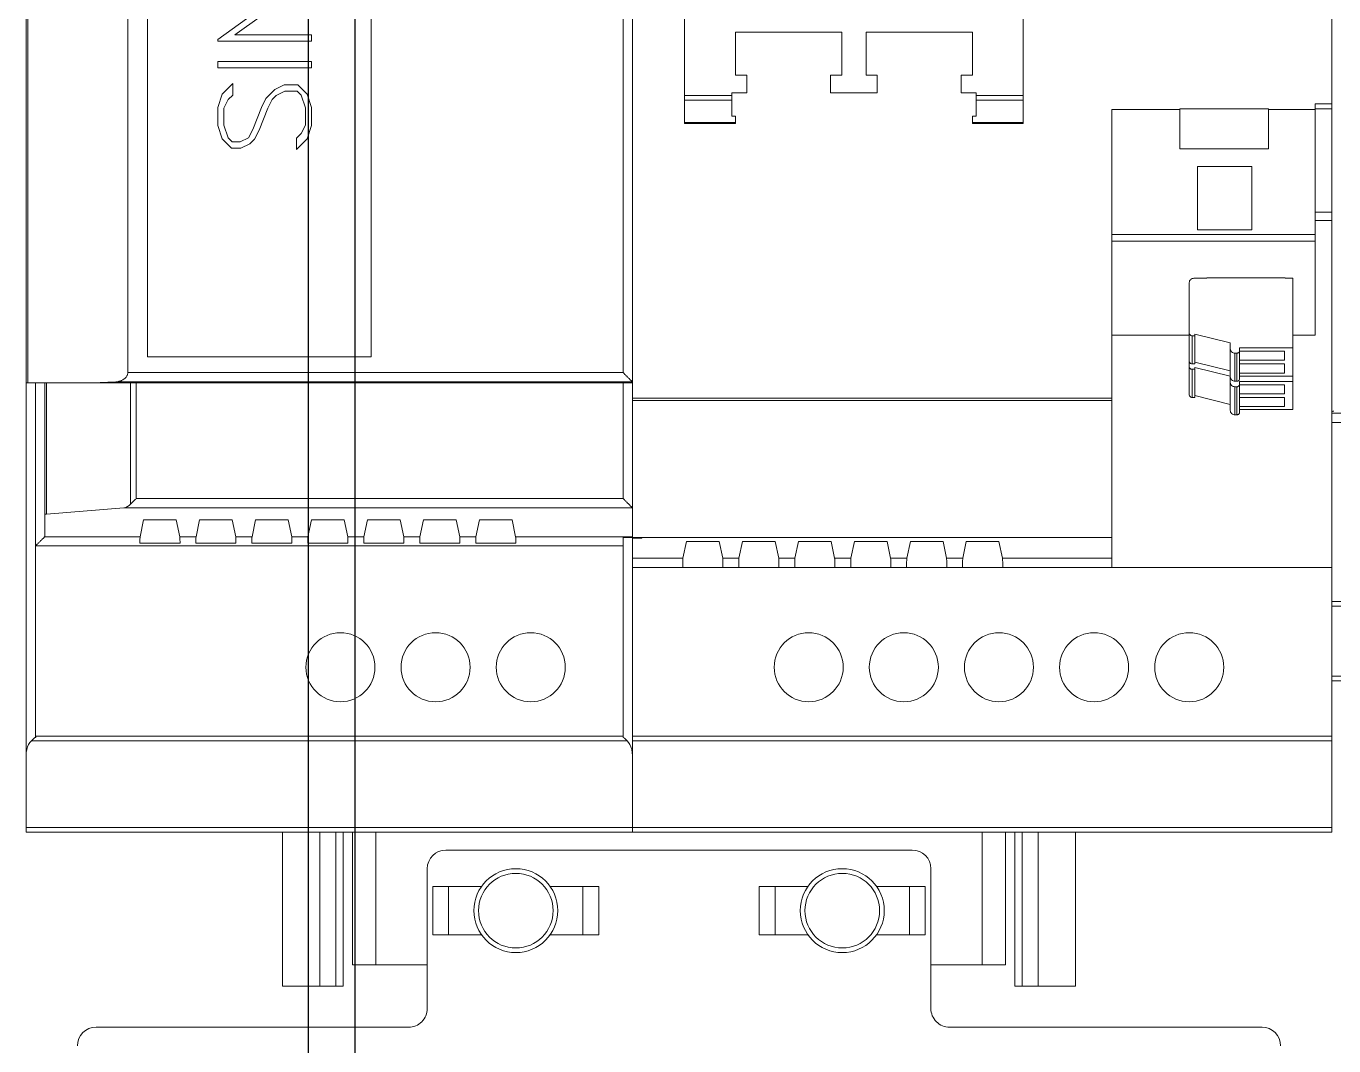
# Model space of a CAD drawing. Header units: millimetres. Extents: x 0 to 69574, y -5 to 41746.
# Drawn here: x 32009.2 to 32149.4, y 11201.7 to 11311.1 of the extents above; entities that cross this region are included whole.
import ezdxf

# ---------------------------------------------------------------- set-up
doc = ezdxf.new("R2010")
doc.units = ezdxf.units.MM
doc.set_wipeout_variables(frame=1)
doc.layers.add('! NO PLOT !', color=7, linetype='Continuous', true_color=0xff75dd, plot=False)
doc.layers.add('000-PI-Oprema', color=30, linetype='Continuous', lineweight=5)
doc.layers.add('000-PI_TEXT', color=7, linetype='Continuous')

# ---------------------------------------------------------------- blocks, each defined once
blk = doc.blocks.new('6SL3220-3YE2X-0XXX')
at = {"layer": '000-PI-Oprema', "ltscale": 0.25}
for p, q in [((0, 127.99942), (0, 423.001046)), ((140, 128), (140, 423.001046)), ((65, 127.99942), (65, 413.443167)), ((0.199997, 176.199997), (0.199997, 410.232648)), ((10.899994, 177.289978), (10.899994, 408.010022)), ((64, 177.300003), (64, 408)), ((13, 179), (13, 388)), ((37, 179), (37, 388)), ((20.539948, 213.003418), (28.767868, 218.971695)), ((22.381531, 213.51738), (30.609451, 219.479095)), ((70.599998, 204), (70.599998, 217.100006)), ((106.900002, 204), (106.900002, 217.100006)), ((22.381531, 213.51738), (30.609451, 213.51738)), ((30.609451, 212.846069), (30.609451, 213.51738)), ((76.049999, 213.800003), (87.450001, 213.800003)), ((76.049999, 209.199997), (76.049999, 213.800003)), ((87.450001, 209.199997), (87.450001, 213.800003)), ((90.049999, 213.800003), (101.450001, 213.800003)), ((90.049999, 209.199997), (90.049999, 213.800003)), ((101.450001, 209.199997), (101.450001, 213.800003)), ((20.539948, 212.846069), (20.539948, 213.003418)), ((20.539948, 212.846069), (30.609451, 212.846069)), ((20.539948, 210.64238), (30.609451, 210.64238)), ((20.539948, 209.971069), (20.539948, 210.64238)), ((30.609451, 209.971069), (30.609451, 210.64238)), ((20.539948, 209.971069), (30.609451, 209.971069)), ((76.049999, 209.199997), (77.25, 209.199997)), ((77.25, 207.300003), (77.25, 209.199997)), ((86.25, 209.199997), (87.450001, 209.199997)), ((86.25, 207.300003), (86.25, 209.199997)), ((90.049999, 209.199997), (91.25, 209.199997)), ((91.25, 207.300003), (91.25, 209.199997)), ((100.25, 209.199997), (101.450001, 209.199997)), ((100.25, 207.300003), (100.25, 209.199997)), ((21.017952, 207.160095), (22.155266, 208.290298)), ((22.155266, 207.061768), (22.155266, 208.290298)), ((25.706566, 206.701202), (26.677551, 207.668808)), ((26.677551, 207.668808), (27.65303, 208.139511)), ((27.65303, 208.139511), (29.134987, 208.139511)), ((30.123955, 207.160095), (29.134987, 208.139511)), ((20.539948, 205.711288), (21.017952, 207.160095)), ((21.21125, 205.665405), (21.669769, 206.570084)), ((21.669769, 206.570084), (22.155266, 207.061768)), ((25.24205, 205.737518), (25.706566, 206.701202)), ((25.907356, 205.639191), (26.379356, 206.570084)), ((26.379356, 206.570084), (26.818405, 207.009323)), ((26.818405, 207.009323), (27.723457, 207.468216)), ((27.723457, 207.468216), (29.060066, 207.468216)), ((29.47963, 207.048645), (29.060066, 207.468216)), ((29.938148, 205.678513), (29.47963, 207.048645)), ((30.609451, 205.711288), (30.123955, 207.160095)), ((70.599998, 207), (75.650002, 207)), ((70.599998, 206.5), (75.650002, 206.5)), ((75.650002, 207.300003), (77.25, 207.300003)), ((75.650002, 204.800003), (75.650002, 207.300003)), ((86.25, 207.300003), (91.25, 207.300003)), ((100.25, 207.300003), (101.849998, 207.300003)), ((101.849998, 204.800003), (101.849998, 207.300003)), ((101.849998, 207), (106.900002, 207)), ((101.849998, 206.5), (106.900002, 206.5)), ((138.2, 206.115463), (140, 206.115463)), ((138.2, 181.300003), (138.2, 206.115463)), ((20.539948, 203.803589), (20.539948, 205.711288)), ((21.21125, 203.829819), (21.21125, 205.665405)), ((24.298035, 203.384033), (25.24205, 205.737518)), ((24.970825, 203.305359), (25.907356, 205.639191)), ((29.938148, 203.842926), (29.938148, 205.678513)), ((30.609451, 203.803589), (30.609451, 205.711288)), ((75.650002, 204.800003), (76.049999, 204.800003)), ((76.049999, 204), (76.049999, 204.800003)), ((101.450001, 204.800003), (101.849998, 204.800003)), ((101.450001, 204), (101.450001, 204.800003)), ((116.4, 205.5), (123.700001, 205.5)), ((116.4, 156.410034), (116.4, 205.5)), ((123.700001, 205.600006), (133.2, 205.600006)), ((123.700001, 201.300003), (123.700001, 205.600006)), ((133.2, 201.300003), (133.2, 205.600006)), ((133.2, 205.5), (138.2, 205.5)), ((138.2, 205.600006), (140, 205.600006)), ((21.025444, 202.354797), (20.539948, 203.803589)), ((21.669769, 202.459686), (21.21125, 203.829819)), ((23.845505, 202.485916), (24.298035, 203.384033)), ((24.498825, 202.34169), (24.970825, 203.305359)), ((29.47963, 202.944809), (29.938148, 203.842926)), ((30.131447, 202.354797), (30.609451, 203.803589)), ((70.599998, 204.100006), (76.049999, 204.100006)), ((70.599998, 204), (76.049999, 204)), ((101.450001, 204.100006), (106.900002, 204.100006)), ((101.450001, 204), (106.900002, 204)), ((22.014412, 201.358337), (21.025444, 202.354797)), ((22.089333, 202.040115), (21.669769, 202.459686)), ((22.089333, 202.040115), (22.961426, 202.040115)), ((22.961426, 202.040115), (23.845505, 202.485916)), ((23.99984, 201.843445), (24.498825, 202.34169)), ((28.994133, 202.446579), (29.47963, 202.944809)), ((28.994133, 201.214111), (28.994133, 202.446579)), ((28.994133, 201.214111), (30.131447, 202.354797)), ((22.014412, 201.358337), (23.024361, 201.358337)), ((23.024361, 201.358337), (23.99984, 201.843445)), ((123.700001, 201.300003), (133.2, 201.300003)), ((125.6, 199.399994), (131.4, 199.399994)), ((125.6, 192.600006), (125.6, 199.399994)), ((131.4, 192.600006), (131.4, 199.399994)), ((138.2, 194.5), (140, 194.5)), ((138.2, 193.600006), (140, 193.600006)), ((116.4, 192.100006), (138.2, 192.100006)), ((125.6, 192.600006), (131.4, 192.600006)), ((116.4, 191.399994), (138.2, 191.399994)), ((124.7, 174.918442), (124.7, 186.943497)), ((125.2, 187.410294), (126.6, 187.410294)), ((126.6, 187.467209), (135, 187.467209)), ((126.6, 187.410294), (126.6, 187.467209)), ((135, 187.410294), (135, 187.467209)), ((135, 187.410294), (135.8, 187.410294)), ((135.8, 173.33136), (135.8, 187.410294)), ((124.700007, 183.346024), (124.7, 183.343506)), ((116.4, 181.300003), (124.700013, 181.300003)), ((125, 181.248657), (125.3, 181.248657)), ((125, 178.238373), (125, 181.248657)), ((129.1, 180.501801), (125.3, 181.435379)), ((125.3, 178.238373), (125.3, 181.435379)), ((135.800013, 181.300003), (138.2, 181.300003)), ((129.1, 173.237991), (129.1, 180.501801)), ((130.1, 179.94165), (135.8, 179.94165)), ((130.1, 176.651276), (130.1, 179.94165)), ((130.1, 179.583282), (134.9, 179.583282)), ((134.9, 178.615692), (134.9, 179.583282)), ((13, 179), (37, 179)), ((125, 178.238373), (125.3, 178.238373)), ((129.1, 177.491501), (125.3, 178.425079)), ((129.6, 179.3815), (129.8, 179.3815)), ((129.6, 176.371216), (129.6, 179.3815)), ((129.8, 176.371216), (129.8, 179.3815)), ((130.1, 178.615692), (134.9, 178.615692)), ((130.1, 178.221481), (134.9, 178.221481)), ((134.9, 177.253891), (134.9, 178.221481)), ((10.525085, 176.627457), (10.576294, 176.66893)), ((10.576294, 176.66893), (10.626205, 176.714172)), ((10.626205, 176.714172), (10.67485, 176.763947)), ((10.67485, 176.763947), (10.721176, 176.818024)), ((10.721176, 176.818024), (10.764145, 176.87616)), ((10.764145, 176.87616), (10.802658, 176.938126)), ((10.802658, 176.938126), (10.8358, 177.003632)), ((10.8358, 177.003632), (10.862778, 177.072159)), ((10.862778, 177.072159), (10.882828, 177.143158)), ((10.882828, 177.143158), (10.89537, 177.216003)), ((10.89537, 177.216003), (10.899994, 177.289978)), ((10.899994, 177.300003), (64, 177.300003)), ((64, 177.289978), (64, 177.300003)), ((64.035461, 177.259171), (64, 177.289978)), ((64.071594, 177.223221), (64.035461, 177.259171)), ((64.110992, 177.183884), (64.071594, 177.223221)), ((64.152824, 177.14209), (64.110992, 177.183884)), ((64.196846, 177.098083), (64.152824, 177.14209)), ((64.243164, 177.051773), (64.196846, 177.098083)), ((64.29084, 177.004105), (64.243164, 177.051773)), ((64.338974, 176.955978), (64.29084, 177.004105)), ((64.387917, 176.907043), (64.338974, 176.955978)), ((64.487648, 176.807312), (64.387917, 176.907043)), ((64.537491, 176.757477), (64.487648, 176.807312)), ((64.586678, 176.708298), (64.537491, 176.757477)), ((64.634796, 176.660187), (64.586678, 176.708298)), ((64.681404, 176.613571), (64.634796, 176.660187)), ((125, 177.648666), (125.3, 177.648666)), ((125, 174.638367), (125, 177.648666)), ((129.1, 176.901794), (125.3, 177.835373)), ((125.3, 177.648666), (125.3, 177.835373)), ((125.3, 174.638367), (125.3, 177.648666)), ((130.1, 177.253891), (134.9, 177.253891)), ((130.1, 176.931351), (135.8, 176.931351)), ((0, 176.199997), (65, 176.199997)), ((1, 138.17926), (1, 176.199997)), ((2, 159.708649), (2, 176.199997)), ((2.199997, 162.126465), (2.199997, 176.199997)), ((9.609632, 176.300001), (7.088689, 176.199999)), ((9.609604, 176.300003), (9.672394, 176.305725)), ((9.609604, 176.300003), (64.994987, 176.300003)), ((9.672394, 176.305725), (9.735764, 176.313492)), ((9.735764, 176.313492), (9.799545, 176.323441)), ((9.799545, 176.323441), (9.863525, 176.335632)), ((9.863525, 176.335632), (9.927505, 176.350113)), ((9.927505, 176.350113), (9.991302, 176.366943)), ((9.991302, 176.366943), (10.054718, 176.386169)), ((10.054718, 176.386169), (10.117569, 176.407776)), ((10.117569, 176.407776), (10.179657, 176.431778)), ((10.179657, 176.431778), (10.240784, 176.458191)), ((10.240784, 176.458191), (10.300735, 176.487045)), ((10.300735, 176.487045), (10.35936, 176.518372)), ((10.35936, 176.518372), (10.416367, 176.552292)), ((10.416367, 176.552292), (10.471725, 176.588547)), ((10.471725, 176.588547), (10.525085, 176.627457)), ((11.199997, 163.194977), (11.199997, 176.199997)), ((11.800003, 163.789978), (11.800003, 176.199997)), ((64, 163.799988), (64, 176.199997)), ((64.726234, 176.568741), (64.681404, 176.613571)), ((64.769806, 176.525177), (64.726234, 176.568741)), ((64.811584, 176.483398), (64.769806, 176.525177)), ((64.850807, 176.444168), (64.811584, 176.483398)), ((64.886719, 176.408264), (64.850807, 176.444168)), ((64.918541, 176.37645), (64.886719, 176.408264)), ((64.945686, 176.349304), (64.918541, 176.37645)), ((64.967743, 176.32724), (64.945686, 176.349304)), ((64.984268, 176.310715), (64.967743, 176.32724)), ((64.994987, 176.300003), (64.984268, 176.310715)), ((65, 176.294845), (64.994981, 176.300003)), ((129.6, 176.371216), (129.8, 176.371216)), ((129.6, 175.781494), (129.8, 175.781494)), ((129.6, 172.77121), (129.6, 175.781494)), ((129.8, 172.77121), (129.8, 175.781494)), ((130.1, 176.341644), (135.8, 176.341644)), ((130.1, 176.061569), (130.1, 176.341644)), ((130.1, 173.051285), (130.1, 176.061569)), ((130.1, 175.983276), (134.9, 175.983276)), ((134.9, 175.015686), (134.9, 175.983276)), ((65, 174.568039), (116.4, 174.568039)), ((65, 174.300003), (116.4, 174.300003)), ((125, 174.638367), (125.3, 174.638367)), ((129.1, 173.89151), (125.3, 174.825089)), ((130.1, 175.015686), (134.9, 175.015686)), ((130.1, 174.621475), (134.9, 174.621475)), ((134.9, 173.653885), (134.9, 174.621475)), ((129.6, 172.77121), (129.8, 172.77121)), ((130.1, 173.653885), (134.9, 173.653885)), ((130.1, 173.33136), (135.8, 173.33136)), ((2.199997, 162.126465), (10.458817, 162.799988)), ((10.458817, 162.799988), (64.994987, 162.799988)), ((11.199997, 163.194977), (11.272476, 163.267456)), ((11.272476, 163.267456), (11.346161, 163.341125)), ((11.346161, 163.341125), (11.419525, 163.41449)), ((11.419525, 163.41449), (11.49115, 163.486115)), ((11.49115, 163.486115), (11.561569, 163.556488)), ((11.561569, 163.556488), (11.628815, 163.623749)), ((11.628815, 163.623749), (11.691071, 163.685944)), ((11.691071, 163.685944), (11.747757, 163.742493)), ((11.747757, 163.742493), (11.800003, 163.789978)), ((11.800003, 163.789978), (62.400002, 163.789978)), ((62.400002, 163.799988), (64, 163.799988)), ((62.400002, 163.789978), (62.400002, 163.799988)), ((64, 163.789978), (64, 163.799988)), ((64.035461, 163.759186), (64, 163.789978)), ((64.071594, 163.723206), (64.035461, 163.759186)), ((64.110992, 163.683899), (64.071594, 163.723206)), ((64.152824, 163.64209), (64.110992, 163.683899)), ((64.196846, 163.598083), (64.152824, 163.64209)), ((64.243164, 163.551788), (64.196846, 163.598083)), ((64.29084, 163.50412), (64.243164, 163.551788)), ((64.338974, 163.455963), (64.29084, 163.50412)), ((64.387917, 163.407043), (64.338974, 163.455963)), ((64.487648, 163.307312), (64.387917, 163.407043)), ((64.537491, 163.257477), (64.487648, 163.307312)), ((64.586678, 163.208282), (64.537491, 163.257477)), ((64.634796, 163.160187), (64.586678, 163.208282)), ((64.681404, 163.113556), (64.634796, 163.160187)), ((64.726234, 163.068756), (64.681404, 163.113556)), ((64.769806, 163.025177), (64.726234, 163.068756)), ((64.811584, 162.983398), (64.769806, 163.025177)), ((64.850807, 162.944183), (64.811584, 162.983398)), ((64.886719, 162.908264), (64.850807, 162.944183)), ((64.918541, 162.876434), (64.886719, 162.908264)), ((64.945686, 162.849304), (64.918541, 162.876434)), ((64.967743, 162.82724), (64.945686, 162.849304)), ((64.984268, 162.81073), (64.967743, 162.82724)), ((64.994987, 162.799988), (64.984268, 162.81073)), ((65, 162.791351), (64.995001, 162.799988)), ((12.216591, 159.700012), (12.599998, 161.496094)), ((12.599998, 161.496094), (16.099998, 161.496094)), ((16.483414, 159.700012), (16.099998, 161.496094)), ((18.216591, 159.700012), (18.599998, 161.496094)), ((18.599998, 161.496094), (22.099998, 161.496094)), ((22.483414, 159.700012), (22.099998, 161.496094)), ((24.216591, 159.700012), (24.599998, 161.496094)), ((24.599998, 161.496094), (28.099998, 161.496094)), ((28.483414, 159.700012), (28.099998, 161.496094)), ((30.216591, 159.700012), (30.599998, 161.496094)), ((30.599998, 161.496094), (34.099998, 161.496094)), ((34.483414, 159.700012), (34.099998, 161.496094)), ((36.216591, 159.700012), (36.599998, 161.496094)), ((36.599998, 161.496094), (40.099998, 161.496094)), ((40.483414, 159.700012), (40.099998, 161.496094)), ((42.216591, 159.700012), (42.599998, 161.496094)), ((42.599998, 161.496094), (46.099998, 161.496094)), ((46.483414, 159.700012), (46.099998, 161.496094)), ((48.216591, 159.700012), (48.599998, 161.496094)), ((48.599998, 161.496094), (52.099998, 161.496094)), ((52.483414, 159.700012), (52.099998, 161.496094)), ((1, 158.710022), (1.035461, 158.740814)), ((1, 158.710022), (64, 158.710022)), ((1.035461, 158.740814), (1.071594, 158.776794)), ((1.071594, 158.776794), (1.110992, 158.816101)), ((1.110992, 158.816101), (1.152817, 158.85791)), ((1.152817, 158.85791), (1.196854, 158.901917)), ((1.196854, 158.901917), (1.243164, 158.948212)), ((1.243164, 158.948212), (1.290833, 158.99588)), ((1.290833, 158.99588), (1.338974, 159.044037)), ((1.338974, 159.044037), (1.387909, 159.092957)), ((1.387909, 159.092957), (1.437637, 159.14267)), ((1.437637, 159.14267), (1.487656, 159.192688)), ((1.487656, 159.192688), (1.537491, 159.242523)), ((1.537491, 159.242523), (1.586685, 159.291718)), ((1.586685, 159.291718), (1.634796, 159.339813)), ((1.634796, 159.339813), (1.681412, 159.386444)), ((1.681412, 159.386444), (1.726227, 159.431244)), ((1.726227, 159.431244), (1.769806, 159.474823)), ((1.769806, 159.474823), (1.811584, 159.516602)), ((1.811584, 159.516602), (1.850815, 159.555817)), ((1.850815, 159.555817), (1.886719, 159.591736)), ((1.886719, 159.591736), (1.918533, 159.623566)), ((1.918533, 159.623566), (1.945679, 159.650696)), ((1.945679, 159.650696), (1.967743, 159.67276)), ((1.967743, 159.67276), (1.984268, 159.68927)), ((1.984268, 159.68927), (1.99498, 159.700012)), ((1.99498, 159.700012), (12.216591, 159.700012)), ((1.995001, 159.700012), (2, 159.708649)), ((12.200821, 159), (16.499184, 159)), ((16.483414, 159.700012), (18.216591, 159.700012)), ((18.200821, 159), (22.499184, 159)), ((22.483414, 159.700012), (24.216591, 159.700012)), ((24.200821, 159), (28.499184, 159)), ((28.483414, 159.700012), (30.216591, 159.700012)), ((30.200821, 159), (34.499184, 159)), ((34.483414, 159.700012), (36.216591, 159.700012)), ((36.200821, 159), (40.499184, 159)), ((40.483414, 159.700012), (42.216591, 159.700012)), ((42.200821, 159), (46.499184, 159)), ((46.483414, 159.700012), (48.216591, 159.700012)), ((48.200821, 159), (52.499184, 159)), ((52.483414, 159.700012), (65, 159.700012)), ((64, 159.627289), (66, 159.627289)), ((64, 158.710022), (64, 159.627289)), ((64, 138.299988), (64, 158.710022)), ((65, 159.627319), (116.4, 159.627319)), ((65, 159.54068), (66, 159.54068)), ((66, 159.54068), (66, 159.627289)), ((70.416588, 157.399994), (70.800003, 159.202667)), ((70.800003, 159.202667), (74.300003, 159.202667)), ((74.683411, 157.399994), (74.300003, 159.202667)), ((76.416592, 157.399994), (76.799999, 159.202667)), ((76.799999, 159.202667), (80.299999, 159.202667)), ((80.683411, 157.399994), (80.299999, 159.202667)), ((82.416592, 157.399994), (82.799999, 159.202667)), ((82.799999, 159.202667), (86.299999, 159.202667)), ((86.683411, 157.399994), (86.299999, 159.202667)), ((88.416592, 157.399994), (88.799999, 159.202667)), ((88.799999, 159.202667), (92.299999, 159.202667)), ((92.683411, 157.399994), (92.299999, 159.202667)), ((94.416592, 157.399994), (94.799999, 159.202667)), ((94.799999, 159.202667), (98.299999, 159.202667)), ((98.683411, 157.399994), (98.299999, 159.202667)), ((100.416592, 157.399994), (100.799999, 159.202667)), ((100.799999, 159.202667), (104.299999, 159.202667)), ((104.683411, 157.399994), (104.299999, 159.202667)), ((65, 157.399994), (70.416588, 157.399994)), ((74.683411, 157.399994), (76.416592, 157.399994)), ((80.683411, 157.399994), (82.416592, 157.399994)), ((86.683411, 157.399994), (88.416592, 157.399994)), ((92.683411, 157.399994), (94.416592, 157.399994)), ((98.683411, 157.399994), (100.416592, 157.399994)), ((104.683411, 157.399994), (116.4, 157.399994)), ((65, 156.399994), (140, 156.399994)), ((70.400002, 156.410034), (74.699997, 156.410034)), ((76.400002, 156.410034), (80.700001, 156.410034)), ((82.400002, 156.410034), (86.700001, 156.410034)), ((88.400002, 156.410034), (92.700001, 156.410034)), ((94.400002, 156.410034), (98.700001, 156.410034)), ((100.400002, 156.410034), (104.700001, 156.410034)), ((116.4, 156.410034), (140, 156.410034)), ((0.564117, 137.799988), (0.582504, 137.818207)), ((0.564117, 137.799988), (64.43589, 137.799988)), ((0.582504, 137.818207), (0.600815, 137.836304)), ((0.600815, 137.836304), (0.61908, 137.85434)), ((0.61908, 137.85434), (0.637253, 137.872253)), ((0.637253, 137.872253), (0.655319, 137.890045)), ((0.655319, 137.890045), (0.673294, 137.907684)), ((0.673294, 137.907684), (0.691147, 137.925232)), ((0.691147, 137.925232), (0.708893, 137.942657)), ((0.708893, 137.942657), (0.726517, 137.959869)), ((0.726517, 137.959869), (0.743988, 137.976898)), ((0.743988, 137.976898), (0.761307, 137.993713)), ((0.761307, 137.993713), (0.778427, 138.010254)), ((0.778427, 138.010254), (0.795364, 138.026489)), ((0.795364, 138.026489), (0.812073, 138.04245)), ((0.812073, 138.04245), (0.828568, 138.058044)), ((0.828568, 138.058044), (0.844788, 138.073242)), ((0.844788, 138.073242), (0.860764, 138.088043)), ((0.860764, 138.088043), (0.876572, 138.102417)), ((0.876572, 138.102417), (0.892288, 138.116272)), ((0.892288, 138.116272), (0.908005, 138.129669)), ((0.908005, 138.129669), (0.923737, 138.142456)), ((0.923737, 138.142456), (0.939819, 138.154449)), ((0.939819, 138.154449), (0.956879, 138.165497)), ((0.956879, 138.165497), (0.976028, 138.174713)), ((0.976028, 138.174713), (1, 138.17926)), ((1.003052, 138.299927), (1, 138.299988)), ((1, 138.299988), (64, 138.299988)), ((1, 138.17926), (1.003052, 138.179352)), ((1.00618, 138.299683), (1.003052, 138.299927)), ((1.003052, 138.179352), (1.00618, 138.179596)), ((1.009338, 138.299255), (1.00618, 138.299683)), ((1.00618, 138.179596), (1.009338, 138.179993)), ((1.012512, 138.298676), (1.009338, 138.299255)), ((1.009338, 138.179993), (1.012512, 138.180573)), ((1.015671, 138.297943), (1.012512, 138.298676)), ((1.012512, 138.180573), (1.015671, 138.181335)), ((1.018784, 138.296997), (1.015671, 138.297943)), ((1.015671, 138.181335), (1.018784, 138.182281)), ((1.021835, 138.295929), (1.018784, 138.296997)), ((1.018784, 138.182281), (1.021835, 138.18335)), ((1.024765, 138.294678), (1.021835, 138.295929)), ((1.021835, 138.18335), (1.024765, 138.184601)), ((1.027588, 138.293335), (1.024765, 138.294678)), ((1.024765, 138.184601), (1.027588, 138.185944)), ((1.030273, 138.29187), (1.027588, 138.293335)), ((1.027588, 138.185944), (1.030273, 138.187408)), ((1.032898, 138.290253), (1.030273, 138.29187)), ((1.030273, 138.187408), (1.032898, 138.189026)), ((1.035522, 138.288422), (1.032898, 138.290253)), ((1.032898, 138.189026), (1.035522, 138.190857)), ((1.038101, 138.286407), (1.035522, 138.288422)), ((1.035522, 138.190857), (1.038101, 138.192871)), ((1.040588, 138.284271), (1.038101, 138.286407)), ((1.038101, 138.192871), (1.040588, 138.195007)), ((1.042938, 138.282074), (1.040588, 138.284271)), ((1.040588, 138.195007), (1.042938, 138.197205)), ((1.045059, 138.279816), (1.042938, 138.282074)), ((1.042938, 138.197205), (1.045059, 138.199463)), ((1.047012, 138.277496), (1.045059, 138.279816)), ((1.045059, 138.199463), (1.047012, 138.201752)), ((1.048889, 138.275055), (1.047012, 138.277496)), ((1.047012, 138.201752), (1.048889, 138.204224)), ((1.050644, 138.272491), (1.048889, 138.275055)), ((1.048889, 138.204224), (1.050644, 138.206787)), ((1.052292, 138.269775), (1.050644, 138.272491)), ((1.050644, 138.206787), (1.052292, 138.209473)), ((1.053802, 138.266998), (1.052292, 138.269775)), ((1.052292, 138.209473), (1.053802, 138.21228)), ((1.055191, 138.264099), (1.053802, 138.266998)), ((1.053802, 138.21228), (1.055191, 138.215149)), ((1.056412, 138.261139), (1.055191, 138.264099)), ((1.055191, 138.215149), (1.056412, 138.218109)), ((1.057465, 138.258118), (1.056412, 138.261139)), ((1.056412, 138.218109), (1.057465, 138.221161)), ((1.058365, 138.255066), (1.057465, 138.258118)), ((1.057465, 138.221161), (1.05835, 138.224213)), ((1.05835, 138.224213), (1.059082, 138.227325)), ((1.059082, 138.251953), (1.058365, 138.255066)), ((1.059647, 138.24884), (1.059082, 138.251953)), ((1.059082, 138.227325), (1.059647, 138.230438)), ((1.060043, 138.245728), (1.059647, 138.24884)), ((1.059647, 138.230438), (1.060043, 138.233521)), ((1.060287, 138.242676), (1.060043, 138.245728)), ((1.060043, 138.233521), (1.060287, 138.236603)), ((1.060364, 138.239624), (1.060287, 138.242676)), ((1.060287, 138.236603), (1.060364, 138.239624)), ((64, 138.17926), (64, 138.299988)), ((64.078896, 138.140381), (64, 138.17926)), ((64.144539, 138.08316), (64.078896, 138.140381)), ((64.213081, 138.018402), (64.144539, 138.08316)), ((64.28521, 137.948395), (64.213081, 138.018402)), ((64.359726, 137.875214), (64.28521, 137.948395)), ((64.43589, 137.799988), (64.359726, 137.875214)), ((65, 138.299988), (140, 138.299988)), ((65, 137.799988), (140, 137.799988)), ((0, 128.5), (140, 128.5)), ((0, 127.99942), (65, 127.99942)), ((27.5, 111.5), (27.5, 128)), ((31.5, 111.5), (31.5, 128)), ((33.199997, 111.5), (33.199997, 128)), ((34, 111.5), (34, 128)), ((35, 113.799988), (35, 128)), ((37.5, 113.799988), (37.5, 128)), ((65, 128), (140, 128)), ((102.5, 113.799988), (102.5, 128)), ((105, 113.799988), (105, 128)), ((106, 111.5), (106, 128)), ((106.799999, 111.5), (106.799999, 128)), ((108.5, 111.5), (108.5, 128)), ((112.5, 111.5), (112.5, 128)), ((45, 126.100006), (95, 126.100006)), ((43, 109.100006), (43, 124.100006)), ((97, 109.100006), (97, 124.100006)), ((43.599998, 122.200012), (48.827126, 122.200012)), ((43.599998, 117), (43.599998, 122.200012)), ((45.300003, 117), (45.300003, 122.200012)), ((56.172874, 122.200012), (59.699997, 122.200012)), ((59.699997, 122.200012), (61.400002, 122.200012)), ((59.699997, 117), (59.699997, 122.200012)), ((61.400002, 117), (61.400002, 122.200012)), ((78.599998, 122.200012), (80.299999, 122.200012)), ((78.599998, 117), (78.599998, 122.200012)), ((80.299999, 122.200012), (83.827126, 122.200012)), ((80.299999, 117), (80.299999, 122.200012)), ((91.172874, 122.200012), (94.700001, 122.200012)), ((94.700001, 122.200012), (96.400002, 122.200012)), ((94.700001, 117), (94.700001, 122.200012)), ((96.400002, 117), (96.400002, 122.200012)), ((43.599998, 117), (45.300003, 117)), ((45.300003, 117), (48.827126, 117)), ((56.172874, 117), (59.699997, 117)), ((59.699997, 117), (61.400002, 117)), ((78.599998, 117), (83.827126, 117)), ((91.172874, 117), (94.700001, 117)), ((94.700001, 117), (96.400002, 117)), ((35, 113.799988), (43, 113.799988)), ((97, 113.799988), (102.5, 113.799988)), ((102.5, 113.799988), (105, 113.799988)), ((27.5, 111.5), (34, 111.5)), ((106, 111.5), (106.799999, 111.5)), ((106.799999, 111.5), (108.5, 111.5)), ((108.5, 111.5), (112.5, 111.5)), ((7.5, 107.100006), (41, 107.100006)), ((99, 107.100006), (132.5, 107.100006))]:
    blk.add_line(p, q, dxfattribs=at)
for points in [[(125.2, 187.410291), (125.102454, 187.401322), (125.008657, 187.374758), (124.922213, 187.331622), (124.846445, 187.27357), (124.784264, 187.202834), (124.738059, 187.122131), (124.709607, 187.034564), (124.7, 186.943497)], [(124.7, 181.528732), (124.705765, 181.474093), (124.722837, 181.421553), (124.75056, 181.373132), (124.787869, 181.330691), (124.83333, 181.295861), (124.885195, 181.269979), (124.941473, 181.254041), (125, 181.24866)], [(129.1, 179.848282), (129.109609, 179.757216), (129.138063, 179.669651), (129.184268, 179.58895), (129.24645, 179.518216), (129.322218, 179.460166), (129.40866, 179.41703), (129.502456, 179.390468), (129.6, 179.381499)], [(129.8, 179.381499), (129.858528, 179.386881), (129.914806, 179.402819), (129.966672, 179.4287), (130.012133, 179.463532), (130.049442, 179.505973), (130.077165, 179.554395), (130.094236, 179.606935), (130.1, 179.661575)], [(124.7, 178.518448), (124.705764, 178.463807), (124.722835, 178.411266), (124.750557, 178.362845), (124.787866, 178.320402), (124.833327, 178.285571), (124.885194, 178.259689), (124.941472, 178.243751), (125, 178.238369)], [(124.7, 177.928741), (124.705763, 177.874101), (124.722834, 177.821559), (124.750556, 177.773137), (124.787865, 177.730694), (124.833326, 177.695863), (124.885193, 177.66998), (124.941472, 177.654042), (125, 177.64866)], [(129.1, 176.837998), (129.109608, 176.746932), (129.138061, 176.659365), (129.184266, 176.578664), (129.246447, 176.507928), (129.322215, 176.449877), (129.408659, 176.406741), (129.502455, 176.380178), (129.6, 176.371209)], [(129.1, 176.248291), (129.109607, 176.157224), (129.13806, 176.069657), (129.184265, 175.988955), (129.246446, 175.918219), (129.322215, 175.860168), (129.408658, 175.817031), (129.502455, 175.790468), (129.6, 175.781499)], [(129.8, 176.371208), (129.858526, 176.376589), (129.914803, 176.392527), (129.966669, 176.418408), (130.01213, 176.453237), (130.049438, 176.495678), (130.077162, 176.544098), (130.094234, 176.596636), (130.1, 176.651275)], [(129.8, 175.781499), (129.858527, 175.78688), (129.914804, 175.802818), (129.96667, 175.828699), (130.012131, 175.863529), (130.049439, 175.90597), (130.077163, 175.954391), (130.094235, 176.00693), (130.1, 176.061569)], [(124.7, 174.918441), (124.705765, 174.863802), (124.722837, 174.811262), (124.75056, 174.762841), (124.787869, 174.7204), (124.833329, 174.68557), (124.885195, 174.659688), (124.941473, 174.643751), (125, 174.638369)], [(129.1, 173.237992), (129.109609, 173.146927), (129.138062, 173.059361), (129.184268, 172.978661), (129.246449, 172.907926), (129.322217, 172.849876), (129.40866, 172.80674), (129.502456, 172.780178), (129.6, 172.771209)], [(129.8, 172.771208), (129.858528, 172.77659), (129.914806, 172.792528), (129.966672, 172.81841), (130.012133, 172.853241), (130.049442, 172.895682), (130.077165, 172.944104), (130.094236, 172.996644), (130.1, 173.051284)], [(10.458815, 162.8), (10.67286, 162.841723), (10.873274, 162.924062), (11.051519, 163.043509), (11.200001, 163.194974)], [(2.200012, 162.126464), (2.090615, 162.11057), (2.022909, 162.093029), (2, 162.074646)], [(12.216591, 159.700005), (12.213068, 159.661724), (12.20975, 159.587102), (12.206761, 159.478974), (12.204215, 159.341447), (12.20221, 159.179745), (12.20082, 159.000011)], [(16.49918, 158.999941), (16.497791, 159.179655), (16.495786, 159.341346), (16.493242, 159.478873), (16.490253, 159.587013), (16.486935, 159.66166), (16.483414, 159.699981)], [(18.216591, 159.700005), (18.213068, 159.661724), (18.20975, 159.587102), (18.206761, 159.478974), (18.204215, 159.341447), (18.20221, 159.179745), (18.20082, 159.000011)], [(22.49918, 158.999941), (22.497791, 159.179655), (22.495786, 159.341346), (22.493242, 159.478873), (22.490253, 159.587013), (22.486935, 159.66166), (22.483414, 159.699981)], [(24.216591, 159.700005), (24.213068, 159.661724), (24.20975, 159.587102), (24.206761, 159.478974), (24.204215, 159.341447), (24.20221, 159.179745), (24.20082, 159.000011)], [(28.49918, 158.999941), (28.497791, 159.179655), (28.495786, 159.341346), (28.493242, 159.478873), (28.490253, 159.587013), (28.486935, 159.66166), (28.483414, 159.699981)], [(30.216591, 159.700005), (30.213068, 159.661724), (30.20975, 159.587102), (30.206761, 159.478974), (30.204215, 159.341447), (30.20221, 159.179745), (30.20082, 159.000011)], [(34.49918, 158.999941), (34.497791, 159.179655), (34.495786, 159.341346), (34.493242, 159.478873), (34.490253, 159.587013), (34.486935, 159.66166), (34.483414, 159.699981)], [(36.216591, 159.700005), (36.213068, 159.661724), (36.20975, 159.587102), (36.206761, 159.478974), (36.204215, 159.341447), (36.20221, 159.179745), (36.20082, 159.000011)], [(40.49918, 158.999941), (40.497791, 159.179655), (40.495786, 159.341346), (40.493242, 159.478873), (40.490253, 159.587013), (40.486935, 159.66166), (40.483414, 159.699981)], [(42.216591, 159.700005), (42.213068, 159.661724), (42.20975, 159.587102), (42.206761, 159.478974), (42.204215, 159.341447), (42.20221, 159.179745), (42.20082, 159.000011)], [(46.49918, 158.999941), (46.497791, 159.179655), (46.495786, 159.341346), (46.493242, 159.478873), (46.490253, 159.587013), (46.486935, 159.66166), (46.483414, 159.699981)], [(48.216591, 159.700005), (48.213068, 159.661724), (48.20975, 159.587102), (48.206761, 159.478974), (48.204215, 159.341447), (48.20221, 159.179745), (48.20082, 159.000011)], [(52.49918, 158.999941), (52.497791, 159.179655), (52.495786, 159.341346), (52.493242, 159.478873), (52.490253, 159.587013), (52.486935, 159.66166), (52.483414, 159.699981)], [(70.416588, 157.399989), (70.412816, 157.357459), (70.40929, 157.273335), (70.406163, 157.151291), (70.403572, 156.996656), (70.40163, 156.816183), (70.400422, 156.617754), (70.4, 156.410034)], [(74.7, 156.410035), (74.699578, 156.617766), (74.69837, 156.816205), (74.696427, 156.996685), (74.693836, 157.151322), (74.690709, 157.273365), (74.687182, 157.357481), (74.683411, 157.399997)], [(76.416592, 157.400009), (76.41282, 157.357513), (76.409293, 157.273408), (76.406165, 157.151369), (76.403573, 156.996727), (76.401631, 156.816237), (76.400422, 156.617783), (76.4, 156.410034)], [(80.7, 156.410034), (80.699578, 156.617765), (80.69837, 156.816204), (80.696427, 156.996684), (80.693836, 157.151322), (80.690709, 157.273364), (80.687182, 157.357481), (80.683411, 157.399997)], [(82.416592, 157.400009), (82.41282, 157.357513), (82.409293, 157.273408), (82.406165, 157.151369), (82.403573, 156.996727), (82.401631, 156.816237), (82.400422, 156.617783), (82.4, 156.410034)], [(86.7, 156.410034), (86.699578, 156.617765), (86.69837, 156.816204), (86.696427, 156.996684), (86.693836, 157.151322), (86.690709, 157.273364), (86.687182, 157.357481), (86.683411, 157.399997)], [(88.416592, 157.400009), (88.41282, 157.357513), (88.409293, 157.273408), (88.406165, 157.151369), (88.403573, 156.996727), (88.401631, 156.816237), (88.400422, 156.617783), (88.4, 156.410034)], [(92.7, 156.410034), (92.699578, 156.617765), (92.69837, 156.816204), (92.696427, 156.996684), (92.693836, 157.151322), (92.690709, 157.273364), (92.687182, 157.357481), (92.683411, 157.399997)], [(94.416592, 157.400009), (94.41282, 157.357513), (94.409293, 157.273408), (94.406165, 157.151369), (94.403573, 156.996727), (94.401631, 156.816237), (94.400422, 156.617783), (94.4, 156.410034)], [(98.7, 156.410034), (98.699578, 156.617765), (98.69837, 156.816204), (98.696427, 156.996684), (98.693836, 157.151322), (98.690709, 157.273364), (98.687182, 157.357481), (98.683411, 157.399997)], [(100.416592, 157.400009), (100.41282, 157.357513), (100.409293, 157.273408), (100.406165, 157.151369), (100.403573, 156.996727), (100.401631, 156.816237), (100.400422, 156.617783), (100.4, 156.410034)], [(104.7, 156.410034), (104.699578, 156.617765), (104.69837, 156.816204), (104.696427, 156.996684), (104.693836, 157.151322), (104.690709, 157.273364), (104.687182, 157.357481), (104.683411, 157.399997)], [(0.564113, 137.800002), (0.404689, 137.633798), (0.26594, 137.419535), (0.152685, 137.164655), (0.068856, 136.87801), (0.017365, 136.569554), (0, 136.25)], [(65, 136.25), (64.982636, 136.569552), (64.931145, 136.878006), (64.847317, 137.16465), (64.734063, 137.419529), (64.595315, 137.633792), (64.435893, 137.799997)]]:
    blk.add_lwpolyline(points, dxfattribs=at)
for centre, radius in [((33.7, 145.7), 3.7), ((43.9, 145.7), 3.7), ((54.1, 145.7), 3.7), ((83.9, 145.7), 3.7), ((94.1, 145.7), 3.7), ((104.3, 145.7), 3.7), ((114.5, 145.7), 3.7), ((124.7, 145.7), 3.7), ((52.5, 119.6), 4.5), ((52.5, 119.6), 4), ((87.5, 119.6), 4.5), ((87.5, 119.6), 4)]:
    blk.add_circle(centre, radius, dxfattribs=at)
for centre, start, end in [((45, 124.1), 90, 179.999825), ((95, 124.1), 0.000175, 90), ((41, 109.1), 270, 0.000175), ((99, 109.1), 179.999825, 270), ((7.5, 105.1), 90, 179.999825), ((132.5, 105.1), 0.000175, 90)]:
    blk.add_arc(centre, 2, start, end, dxfattribs=at)
blk = doc.blocks.new('SINAMICS_FSC_1mm')
at = {"layer": '000-PI-Oprema'}
blk.add_blockref('6SL3220-3YE2X-0XXX', (70186.12, 54000), dxfattribs=at)
blk = doc.blocks.new('6SL3220-3YE22-0UF0')
at = {"layer": '000-PI-Oprema'}
for p, q in [((17490.15, 133.2), (17566.05, 133.2)), ((17490.15, 132.2), (17531.25, 132.2)), ((17490.15, 113), (17590.15, 113)), ((17490.15, 112.5), (17590.15, 112.5)), ((17490.15, 105), (17590.15, 105))]:
    blk.add_line(p, q, dxfattribs=at)
for points in [[(17492.45, 381.56), (17492.45, 383.25), (17490.15, 383.25), (17490.15, 104.5), (17531.25, 104.5), (17531.25, 132.64), (17566.05, 132.64)], [(17490.35, 133.4), (17490.24, 133.39), (17490.17, 133.37), (17490.15, 133.35)]]:
    blk.add_lwpolyline(points, dxfattribs=at)
blk = doc.blocks.new('SINAMICS_FSB_1mm')
at = {"layer": '000-PI_TEXT'}
blk.add_blockref('6SL3220-3YE22-0UF0', (53500, 54000), dxfattribs=at)
blk = doc.blocks.new('poveznica montaznih ploca 2100mm')
at = {"layer": '! NO PLOT !'}
for p, q in [((59570.54, 55742.17), (59570.54, 53847.74)), ((59565.54, 55740.77), (59565.54, 53837.74))]:
    blk.add_line(p, q, dxfattribs=at)

msp = doc.modelspace()

# ---------------------------------------------------------------- block references
at = {"layer": '000-PI-Oprema'}
msp.add_blockref('SINAMICS_FSC_1mm', (-38176.972, -42903.384), dxfattribs=at)

# ---------------------------------------------------------------- next in the draw order: block references
at = {"layer": '! NO PLOT !'}
msp.add_blockref('poveznica montaznih ploca 2100mm', (-27526.161, -43031.862), dxfattribs=at)
msp.add_blockref('SINAMICS_FSB_1mm', (-38841, -42863.629))

doc.saveas('drawing.dxf')
